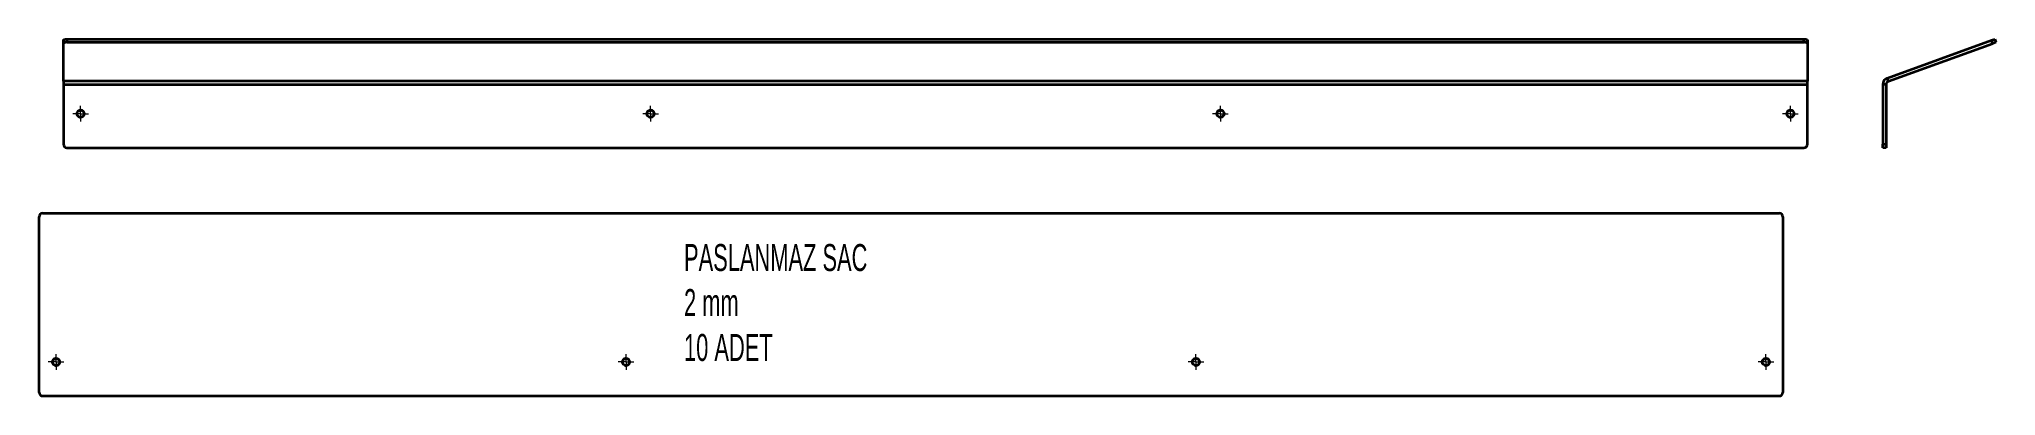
# Model space of a CAD drawing. Header units: millimetres. Extents: x -320 to 830, y 88 to 298.
import ezdxf

# ---------------------------------------------------------------- set-up
doc = ezdxf.new("R2010")
doc.units = ezdxf.units.MM
doc.styles.add('SLDTEXTSTYLE0', font='TXT', dxfattribs={"width": 0.605})

# ---------------------------------------------------------------- blocks, each defined once
blk = doc.blocks.new('SW_CENTERMARKSYMBOL_0')
at = {"color": 0, "linetype": 'Continuous', "lineweight": 18}
for p, q in [((-2.5, 0), (-4.6, 0)), ((0, 0), (-2.5, 0)), ((0, 2.5), (0, 4.6)), ((0, 0), (0, 2.5)), ((0, 0), (0, -2.5)), ((0, 0), (2.5, 0)), ((2.5, 0), (4.6, 0)), ((0, -2.5), (0, -4.6))]:
    blk.add_line(p, q, dxfattribs=at)
blk = doc.blocks.new('SW_CENTERMARKSYMBOL_1')
at = {"color": 0, "linetype": 'Continuous', "lineweight": 18}
for p, q in [((-2.5, 0), (-4.6, 0)), ((0, 0), (-2.5, 0)), ((0, 2.5), (0, 4.6)), ((0, 0), (0, 2.5)), ((0, 0), (0, -2.5)), ((0, 0), (2.5, 0)), ((2.5, 0), (4.6, 0)), ((0, -2.5), (0, -4.6))]:
    blk.add_line(p, q, dxfattribs=at)
blk = doc.blocks.new('SW_CENTERMARKSYMBOL_2')
at = {"color": 0, "linetype": 'Continuous', "lineweight": 18}
for p, q in [((-2.5, 0), (-4.6, 0)), ((0, 0), (-2.5, 0)), ((0, 2.5), (0, 4.6)), ((0, 0), (0, 2.5)), ((0, 0), (0, -2.5)), ((0, 0), (2.5, 0)), ((2.5, 0), (4.6, 0)), ((0, -2.5), (0, -4.6))]:
    blk.add_line(p, q, dxfattribs=at)
blk = doc.blocks.new('SW_CENTERMARKSYMBOL_3')
at = {"color": 0, "linetype": 'Continuous', "lineweight": 18}
for p, q in [((-2.5, 0), (-4.6, 0)), ((0, 0), (-2.5, 0)), ((0, 2.5), (0, 4.6)), ((0, 0), (0, 2.5)), ((0, 0), (0, -2.5)), ((0, 0), (2.5, 0)), ((2.5, 0), (4.6, 0)), ((0, -2.5), (0, -4.6))]:
    blk.add_line(p, q, dxfattribs=at)
blk = doc.blocks.new('SW_CENTERMARKSYMBOL_4')
at = {"color": 0, "linetype": 'Continuous', "lineweight": 18}
for p, q in [((-2.5, 0), (-4.6, 0)), ((0, 0), (-2.5, 0)), ((0, 2.5), (0, 4.6)), ((0, 0), (0, 2.5)), ((0, 0), (0, -2.5)), ((0, 0), (2.5, 0)), ((2.5, 0), (4.6, 0)), ((0, -2.5), (0, -4.6))]:
    blk.add_line(p, q, dxfattribs=at)
blk = doc.blocks.new('SW_CENTERMARKSYMBOL_5')
at = {"color": 0, "linetype": 'Continuous', "lineweight": 18}
for p, q in [((-2.5, 0), (-4.6, 0)), ((0, 0), (-2.5, 0)), ((0, 2.5), (0, 4.6)), ((0, 0), (0, 2.5)), ((0, 0), (0, -2.5)), ((0, 0), (2.5, 0)), ((2.5, 0), (4.6, 0)), ((0, -2.5), (0, -4.6))]:
    blk.add_line(p, q, dxfattribs=at)
blk = doc.blocks.new('SW_CENTERMARKSYMBOL_6')
at = {"color": 0, "linetype": 'Continuous', "lineweight": 18}
for p, q in [((-2.5, 0), (-4.6, 0)), ((0, 0), (-2.5, 0)), ((0, 2.5), (0, 4.6)), ((0, 0), (0, 2.5)), ((0, 0), (0, -2.5)), ((0, 0), (2.5, 0)), ((2.5, 0), (4.6, 0)), ((0, -2.5), (0, -4.6))]:
    blk.add_line(p, q, dxfattribs=at)
blk = doc.blocks.new('SW_CENTERMARKSYMBOL_7')
at = {"color": 0, "linetype": 'Continuous', "lineweight": 18}
for p, q in [((-2.5, 0), (-4.6, 0)), ((0, 0), (-2.5, 0)), ((0, 2.5), (0, 4.6)), ((0, 0), (0, 2.5)), ((0, 0), (0, -2.5)), ((0, 0), (2.5, 0)), ((2.5, 0), (4.6, 0)), ((0, -2.5), (0, -4.6))]:
    blk.add_line(p, q, dxfattribs=at)

msp = doc.modelspace()

# ---------------------------------------------------------------- linework, layer by layer
at = {"color": 7, "linetype": 'Continuous', "lineweight": 35}
for p, q in [((-305.7, 295.7), (-305.7, 297.5)), ((-305.7, 273.4), (-305.7, 295.7)), ((-303.7, 298.2), (-303.7, 296.4)), ((-303.7, 298.2), (717.3, 298.2)), ((-303.7, 296.4), (717.3, 296.4)), ((717.3, 296.4), (717.3, 298.2)), ((719.3, 297.5), (719.3, 295.7)), ((719.3, 295.7), (719.3, 273.4)), ((766.2, 275.2), (827.5, 297.5)), ((766.9, 273.4), (828.2, 295.7)), ((827.5, 297.5), (829.4, 298.2)), ((828.2, 295.7), (827.5, 297.5)), ((830.1, 296.4), (828.2, 295.7)), ((829.4, 298.2), (830.1, 296.4)), ((719.3, 273.4), (-305.7, 273.4)), ((-305.7, 273.4), (-305.7, 271.5)), ((-305.7, 271.5), (719.3, 271.5)), ((-305.7, 271.5), (-305.7, 236.3)), ((719.3, 271.5), (719.3, 273.4)), ((719.3, 236.3), (719.3, 271.5)), ((765.6, 271.5), (763.6, 271.5)), ((763.6, 271.5), (763.6, 236.3)), ((765.6, 271.5), (765.6, 236.3)), ((766.9, 273.4), (766.2, 275.2)), ((-303.7, 234.3), (717.3, 234.3)), ((763.6, 236.3), (765.6, 236.3)), ((763.6, 234.3), (763.6, 236.3)), ((765.6, 234.3), (763.6, 234.3)), ((765.6, 236.3), (765.6, 234.3)), ((-318.1, 195.7), (702.9, 195.7)), ((-320.1, 90.2), (-320.1, 193.7)), ((704.9, 193.7), (704.9, 90.2)), ((-318.1, 88.2), (702.9, 88.2))]:
    msp.add_line(p, q, dxfattribs=at)
at = {"color": 7, "linetype": 'Continuous', "lineweight": 35, "flags": 128}
for points in [[(-305.7, 297.5), (-305.7, 297.7), (-305.6, 297.8), (-305.4, 297.9), (-305.1, 298), (-304.8, 298.1), (-304.5, 298.2), (-304.1, 298.2), (-303.7, 298.2)], [(-303.7, 296.4), (-304.1, 296.3), (-304.5, 296.3), (-304.8, 296.2), (-305.1, 296.2), (-305.4, 296), (-305.6, 295.9), (-305.7, 295.8), (-305.7, 295.7)], [(717.3, 298.2), (717.7, 298.2), (718, 298.2), (718.4, 298.1), (718.7, 298), (718.9, 297.9), (719.1, 297.8), (719.2, 297.7), (719.3, 297.5)], [(719.3, 295.7), (719.2, 295.8), (719.1, 295.9), (718.9, 296), (718.7, 296.2), (718.4, 296.2), (718, 296.3), (717.7, 296.3), (717.3, 296.4)]]:
    msp.add_lwpolyline(points, dxfattribs=at)
at = {"color": 7, "linetype": 'Continuous', "lineweight": 35}
for centre in [(-295.7, 254.3), (39.3, 254.3), (374.3, 254.3), (709.3, 254.3), (-310.1, 108.2), (24.9, 108.2), (359.9, 108.2), (694.9, 108.2)]:
    msp.add_circle(centre, 2.1, dxfattribs=at)
for centre, radius, start, end in [((767.6, 271.5), 4, 110, 180), ((767.6, 271.5), 2, 110, 180), ((-303.7, 236.3), 2, 180, 270), ((717.3, 236.3), 2, 270, 0), ((-318.1, 193.7), 2, 90, 180), ((702.9, 193.7), 2, 0, 90), ((-318.1, 90.2), 2, 180, 270), ((702.9, 90.2), 2, 270, 0)]:
    msp.add_arc(centre, radius, start, end, dxfattribs=at)
at = {"color": 7, "linetype": 'Continuous', "lineweight": 18}
for centre in [(-295.7, 254.3), (39.3, 254.3), (374.3, 254.3), (709.3, 254.3), (-310.1, 108.2), (24.9, 108.2), (359.9, 108.2), (694.9, 108.2)]:
    msp.add_arc(centre, 2.5, 255, 195, dxfattribs=at)

# ---------------------------------------------------------------- block references
for name, p in [('SW_CENTERMARKSYMBOL_6', (-295.7, 254.3)), ('SW_CENTERMARKSYMBOL_7', (39.3, 254.3)), ('SW_CENTERMARKSYMBOL_4', (374.3, 254.3)), ('SW_CENTERMARKSYMBOL_5', (709.3, 254.3)), ('SW_CENTERMARKSYMBOL_2', (-310.1, 108.2)), ('SW_CENTERMARKSYMBOL_3', (24.9, 108.2)), ('SW_CENTERMARKSYMBOL_0', (359.9, 108.2)), ('SW_CENTERMARKSYMBOL_1', (694.9, 108.2))]:
    msp.add_blockref(name, p, dxfattribs=at)

# ---------------------------------------------------------------- texts
at = {"color": 7, "linetype": 'Continuous', "lineweight": 0, "insert": (59, 177.6), "char_height": 15.875, "attachment_point": 1, "style": 'SLDTEXTSTYLE0'}
msp.add_mtext('PASLANMAZ SAC^J2 mm^J10 ADET', dxfattribs=at)

doc.saveas('drawing.dxf')
